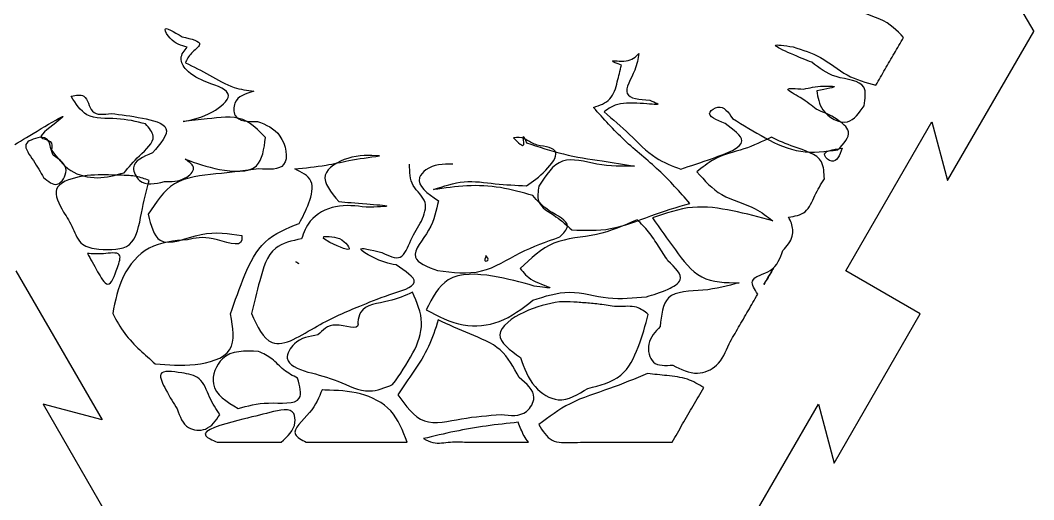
# Model space of a CAD drawing. Extents: x 1 to 437, y 7 to 187.
# Drawn here: x 359.5 to 436.6, y 50.9 to 87.4 of the extents above; entities that cross this region are included whole.
import ezdxf

# ---------------------------------------------------------------- set-up
doc = ezdxf.new("R2010")
doc.units = 0
doc.layers.add('Base', color=7, linetype='CONTINUOUS')

msp = doc.modelspace()

# ---------------------------------------------------------------- linework, layer by layer
at = {"layer": 'Base', "color": 1}
for p, q in [((430.040655, 97.863151), (436.58821, 86.522454)), ((430.040711, 75.181758), (436.588267, 86.522454)), ((422.294897, 68.313121), (428.842452, 79.65382)), ((428.842452, 79.65382), (430.040711, 75.181758)), ((359.215803, 68.313121), (365.763358, 56.972424)), ((427.965334, 65.039281), (422.294897, 68.313121)), ((421.417778, 53.698584), (427.965334, 65.039281)), ((365.763358, 56.972424), (361.291322, 58.170709)), ((361.291322, 58.170709), (367.838877, 46.83001)), ((413.671822, 46.83001), (420.219378, 58.170709)), ((420.219378, 58.170709), (421.417778, 53.698584))]:
    msp.add_line(p, q, dxfattribs=at)
at = {"layer": 'Base', "color": 7}
for p, q in [((361.062806, 78.497073), (361.062806, 78.497031)), ((416.646473, 78.476609), (416.646586, 78.476569)), ((422.027802, 77.647951), (422.027802, 77.647951)), ((366.261142, 75.61213), (366.261114, 75.612138)), ((406.43652, 72.205484), (406.436435, 72.205363)), ((382.596729, 70.788777), (382.619871, 70.926369)), ((382.619871, 70.926431), (382.619589, 70.926535)), ((382.619871, 70.926369), (382.619871, 70.926431)), ((383.069931, 70.476326), (382.596729, 70.788777)), ((364.654846, 69.637488), (364.654846, 69.637488)), ((394.947563, 69.473666), (394.947563, 69.473666)), ((380.502442, 69.014615), (380.502442, 69.014615)), ((416.07407, 67.275415), (416.07407, 67.275415)), ((389.361934, 66.692256), (389.362047, 66.692262)), ((400.54403, 65.965811), (400.54403, 65.965887)), ((391.316041, 64.584759), (391.316125, 64.584762)), ((377.658348, 62.190812), (377.658348, 62.190812)), ((371.816743, 60.553943), (371.81663, 60.553909)), ((407.23487, 60.50264), (407.23487, 60.502643)), ((382.486803, 59.264625), (382.487001, 59.264848)), ((382.516578, 59.263214), (382.486803, 59.264625)), ((382.708065, 59.253195), (382.516578, 59.263214)), ((378.507554, 57.535793), (378.507498, 57.535799)), ((397.392934, 56.799236), (397.393019, 56.799137))]:
    msp.add_line(p, q, dxfattribs=at)
for points, knots in [([(426.69429, 86.076599), (426.196126, 86.593685), (425.200315, 87.62732), (422.529258, 88.094643), (423.065393, 89.151623), (423.211667, 89.44)], [0, 0, 0, 0, 2.281361, 4.560362, 5.415434, 5.415434, 5.415434, 5.415434]), ([(372.234799, 85.326791), (371.777817, 85.4535), (371.084723, 85.645676), (370.206537, 87.122896), (371.205471, 86.51605), (371.855294, 86.121286)], [0, 0, 0, 0, 1.474451, 2.23627, 3.654292, 3.654292, 3.654292, 3.654292]), ([(371.855294, 86.121286), (372.554179, 85.966607), (373.689793, 85.715269), (372.457463, 84.894758), (372.212984, 84.386737), (372.09397, 84.139426)], [0, 0, 0, 0, 1.452695, 2.360478, 3.221602, 3.221602, 3.221602, 3.221602]), ([(419.726703, 84.185711), (419.258427, 84.367644), (418.447185, 84.682826), (416.312634, 85.662019), (417.634408, 85.454229), (418.311556, 85.347777)], [0, 0, 0, 0, 1.758333, 3.046141, 4.398915, 4.398915, 4.398915, 4.398915]), ([(424.590549, 82.4365), (424.824302, 82.840954), (425.291809, 83.649862), (425.993049, 84.863233), (426.460543, 85.672145), (426.69429, 86.076599)], [0, 0, 0, 0, 1.401433, 2.802866, 4.204289, 4.204289, 4.204289, 4.204289]), ([(373.730407, 82.663748), (373.166608, 82.898874), (372.30678, 83.257456), (371.557269, 84.514437), (372.009017, 85.056081), (372.234799, 85.326791)], [0, 0, 0, 0, 1.829493, 2.79009, 3.749897, 3.749897, 3.749897, 3.749897]), ([(405.238119, 83.956752), (404.901082, 84.090939), (404.097813, 84.410752), (405.837571, 84.11168), (406.322966, 84.602821), (406.576671, 84.85953)], [0, 0, 0, 0, 0.751235, 1.790439, 2.928388, 2.928388, 2.928388, 2.928388]), ([(406.576671, 84.85953), (406.505842, 84.448909), (406.33435, 83.454707), (405.038853, 81.489005), (406.621809, 81.354733), (407.395172, 81.289134)], [0, 0, 0, 0, 1.317778, 3.190623, 4.979657, 4.979657, 4.979657, 4.979657]), ([(418.311556, 85.347777), (419.01889, 85.124576), (420.509563, 84.65419), (422.295789, 83.074529), (423.839904, 82.645207), (424.590549, 82.4365)], [0, 0, 0, 0, 2.205687, 4.648378, 6.959235, 6.959235, 6.959235, 6.959235]), ([(372.09397, 84.139426), (372.710823, 83.843807), (373.957292, 83.246452), (375.584005, 82.199015), (376.796722, 82.047929), (377.30715, 81.984338)], [0, 0, 0, 0, 2.057916, 4.158413, 5.685068, 5.685068, 5.685068, 5.685068]), ([(423.685406, 80.86468), (423.775545, 81.407951), (424.007667, 82.806954), (421.395742, 82.869887), (420.274969, 83.753473), (419.726703, 84.185711)], [0, 0, 0, 0, 1.424888, 3.669301, 5.818685, 5.818685, 5.818685, 5.818685]), ([(403.12848, 80.746855), (403.597223, 80.907811), (404.54341, 81.23271), (404.934969, 82.679273), (405.140406, 83.544987), (405.238119, 83.956752)], [0, 0, 0, 0, 1.39844, 2.822836, 4.114869, 4.114869, 4.114869, 4.114869]), ([(371.917468, 79.679821), (372.632334, 79.820275), (373.877439, 80.064909), (376.100417, 81.827041), (374.546904, 82.375493), (373.730407, 82.663748)], [0, 0, 0, 0, 2.350071, 4.093196, 6.0243, 6.0243, 6.0243, 6.0243]), ([(363.416822, 81.595737), (363.782231, 81.674036), (364.645158, 81.858942), (364.832851, 80.075365), (365.906413, 80.212065), (366.469281, 80.283737)], [0, 0, 0, 0, 0.962092, 2.272016, 3.715763, 3.715763, 3.715763, 3.715763]), ([(377.30715, 81.984338), (376.686076, 81.795409), (375.726804, 81.503602), (375.765957, 79.664752), (376.862643, 79.679018), (377.578225, 79.688327)], [0, 0, 0, 0, 1.712024, 2.644282, 4.394743, 4.394743, 4.394743, 4.394743]), ([(420.041098, 80.610991), (419.709549, 80.889187), (419.128097, 81.377072), (417.348255, 82.292919), (418.503867, 82.190663), (419.098561, 82.138042)], [0, 0, 0, 0, 1.490927, 2.614704, 3.80615, 3.80615, 3.80615, 3.80615]), ([(419.098561, 82.138042), (419.537658, 82.238451), (420.20685, 82.391478), (421.982521, 82.369603), (420.826106, 82.150277), (420.099716, 82.012509)], [0, 0, 0, 0, 1.530087, 2.331877, 3.686248, 3.686248, 3.686248, 3.686248]), ([(420.099716, 82.012509), (420.175851, 81.508083), (420.356927, 80.308369), (422.502084, 79.138328), (423.315, 80.324294), (423.685406, 80.86468)], [0, 0, 0, 0, 1.509644, 3.590494, 5.332284, 5.332284, 5.332284, 5.332284]), ([(369.069733, 79.498812), (368.359061, 79.671036), (366.918171, 80.02022), (364.544665, 79.779622), (363.764572, 81.03577), (363.416822, 81.595737)], [0, 0, 0, 0, 2.226138, 4.513507, 6.353332, 6.353332, 6.353332, 6.353332]), ([(407.395172, 81.289134), (407.616791, 81.202476), (408.876289, 80.709984), (405.260829, 81.43901), (404.258492, 80.664811), (403.924347, 80.406718)], [0, 0, 0, 0, 0.592522, 3.3674, 4.755048, 4.755048, 4.755048, 4.755048]), ([(359.129866, 77.933184), (359.692626, 78.272509), (360.716218, 78.889699), (363.581774, 80.596433), (362.191277, 79.534622), (361.554466, 79.04834)], [0, 0, 0, 0, 2.34048, 4.257047, 5.87641, 5.87641, 5.87641, 5.87641]), ([(366.469281, 80.283737), (367.199045, 80.197921), (368.519432, 80.04265), (371.383044, 79.335999), (370.203393, 77.992112), (369.585974, 77.288733)], [0, 0, 0, 0, 2.398931, 4.340463, 6.472573, 6.472573, 6.472573, 6.472573]), ([(378.185962, 78.450876), (377.651823, 79.009095), (376.45991, 80.25474), (374.011549, 79.882604), (372.522136, 79.738375), (371.917468, 79.679821)], [0, 0, 0, 0, 2.199143, 4.907305, 6.758168, 6.758168, 6.758168, 6.758168]), ([(410.443511, 73.452464), (409.680203, 74.315212), (408.149319, 76.045536), (405.409972, 78.165639), (403.885643, 79.890223), (403.12848, 80.746855)], [0, 0, 0, 0, 3.449093, 6.91748, 10.340639, 10.340639, 10.340639, 10.340639]), ([(403.924347, 80.406718), (404.57998, 79.852421), (405.918398, 78.720871), (407.60575, 76.873329), (409.106936, 76.302409), (409.759714, 76.054149)], [0, 0, 0, 0, 2.583261, 5.2735, 7.343413, 7.343413, 7.343413, 7.343413]), ([(413.124114, 79.513863), (412.4669, 79.790049), (411.494119, 80.198849), (412.884269, 81.076557), (413.370375, 80.383121), (413.696319, 79.918158)], [0, 0, 0, 0, 1.446437, 2.140958, 3.55437, 3.55437, 3.55437, 3.55437]), ([(421.706971, 77.524205), (422.144827, 77.995531), (422.931832, 78.842696), (421.463602, 80.039282), (420.564987, 80.400438), (420.041098, 80.610991)], [0, 0, 0, 0, 1.590166, 2.858178, 4.630936, 4.630936, 4.630936, 4.630936]), ([(367.43036, 75.780461), (367.786101, 76.199682), (368.511161, 77.054127), (370.061664, 78.355265), (369.341478, 79.185532), (369.069733, 79.498812)], [0, 0, 0, 0, 1.747835, 3.56239, 4.661965, 4.661965, 4.661965, 4.661965]), ([(377.578225, 79.688327), (378.217632, 79.432791), (379.546263, 78.901809), (380.126113, 75.942969), (378.455209, 76.027096), (377.67545, 76.066355)], [0, 0, 0, 0, 2.035419, 4.229421, 6.149187, 6.149187, 6.149187, 6.149187]), ([(409.759714, 76.054149), (410.497739, 76.303362), (411.951683, 76.794324), (415.28049, 77.971099), (413.760573, 79.058513), (413.124114, 79.513863)], [0, 0, 0, 0, 2.612952, 5.14764, 6.97368, 6.97368, 6.97368, 6.97368]), ([(413.696319, 79.918158), (414.50873, 79.403552), (416.126982, 78.378501), (418.828872, 77.151267), (420.7525, 77.400527), (421.706971, 77.524205)], [0, 0, 0, 0, 2.900101, 5.776755, 8.609822, 8.609822, 8.609822, 8.609822]), ([(361.554466, 79.04834), (361.313969, 78.825562), (360.817399, 78.365576), (362.024109, 78.308768), (361.955848, 77.756297), (361.923358, 77.493347)], [0, 0, 0, 0, 0.703062, 1.451661, 2.131556, 2.131556, 2.131556, 2.131556]), ([(361.063963, 78.497031), (360.568538, 78.3561), (359.530803, 78.060901), (360.664564, 76.600392), (361.084151, 75.83222), (361.305546, 75.426896)], [0, 0, 0, 0, 1.22503, 2.565986, 4.063925, 4.063925, 4.063925, 4.063925]), ([(362.052164, 77.109112), (361.975975, 77.295153), (361.821065, 77.673415), (361.724111, 78.373881), (361.278103, 78.456966), (361.062806, 78.497073)], [0, 0, 0, 0, 0.617302, 1.255108, 1.8503, 1.8503, 1.8503, 1.8503]), ([(372.078956, 76.815364), (372.894249, 76.51905), (374.552016, 75.916542), (377.836002, 75.695491), (378.07837, 77.603759), (378.185962, 78.450876)], [0, 0, 0, 0, 2.724391, 5.53961, 7.786997, 7.786997, 7.786997, 7.786997]), ([(397.031069, 78.447611), (397.396503, 78.070312), (397.995191, 77.452186), (397.690312, 78.855352), (397.913604, 78.314922), (398.017746, 78.062868)], [0, 0, 0, 0, 0.939943, 1.539902, 2.064294, 2.064294, 2.064294, 2.064294]), ([(398.837094, 77.875583), (398.570651, 77.988681), (398.243225, 78.127665), (397.701637, 78.48474), (397.331592, 78.464251), (397.031069, 78.447611)], [0, 0, 0, 0, 0.867945, 1.066599, 1.925324, 1.925324, 1.925324, 1.925324]), ([(398.017774, 78.062868), (398.94971, 77.750124), (400.827786, 77.119868), (403.617494, 76.704455), (405.424354, 76.411566), (406.248531, 76.277968)], [0, 0, 0, 0, 2.943163, 5.931185, 8.437246, 8.437246, 8.437246, 8.437246]), ([(398.024181, 74.788902), (398.503799, 75.114501), (399.37744, 75.707591), (400.801575, 77.559448), (399.485907, 77.771172), (398.837094, 77.875583)], [0, 0, 0, 0, 1.891761, 3.445911, 4.958013, 4.958013, 4.958013, 4.958013]), ([(416.646586, 78.476569), (415.962874, 78.155149), (414.54135, 77.486875), (412.428702, 77.05584), (411.393773, 76.179968), (410.989328, 75.837682)], [0, 0, 0, 0, 2.268471, 4.716442, 6.28677, 6.28677, 6.28677, 6.28677]), ([(420.67099, 75.308066), (420.65506, 75.778304), (420.610237, 77.101382), (418.433799, 77.646417), (417.193388, 78.222573), (416.646473, 78.476609)], [0, 0, 0, 0, 1.308612, 3.68196, 5.553664, 5.553664, 5.553664, 5.553664]), ([(361.305546, 75.426896), (361.666988, 75.121482), (362.407595, 74.495679), (363.412399, 76.188304), (362.535256, 76.782085), (362.052164, 77.109112)], [0, 0, 0, 0, 1.175941, 2.409541, 3.921881, 3.921881, 3.921881, 3.921881]), ([(361.923358, 77.493347), (362.356326, 76.914189), (363.222858, 75.755077), (365.426437, 75.221704), (366.770695, 75.596526), (367.43036, 75.780461)], [0, 0, 0, 0, 2.116279, 4.235474, 6.277501, 6.277501, 6.277501, 6.277501]), ([(369.58603, 77.288733), (368.890971, 76.999312), (367.78657, 76.539442), (368.700404, 74.690611), (369.799457, 74.943849), (370.500289, 75.105332)], [0, 0, 0, 0, 1.821117, 2.893626, 4.781141, 4.781141, 4.781141, 4.781141]), ([(380.40818, 76.078553), (381.204622, 76.15234), (382.584702, 76.2802), (384.710681, 76.768143), (386.077791, 76.954755), (386.864691, 77.062168)], [0, 0, 0, 0, 2.396324, 4.152361, 6.53395, 6.53395, 6.53395, 6.53395]), ([(386.864691, 77.062168), (386.08157, 77.102722), (384.610673, 77.178892), (382.018052, 75.659409), (383.16962, 74.286683), (383.762137, 73.580372)], [0, 0, 0, 0, 2.431081, 4.566176, 6.829087, 6.829087, 6.829087, 6.829087]), ([(422.027802, 77.647951), (421.298467, 77.538265), (420.22858, 77.377363), (421.507313, 76.293542), (421.821905, 77.112169), (422.027802, 77.647951)], [0, 0, 0, 0, 1.437314, 2.108448, 3.379752, 3.379752, 3.379752, 3.379752]), ([(370.500289, 75.105332), (371.02709, 75.094678), (371.871805, 75.077595), (373.048207, 76.140145), (372.400222, 76.591557), (372.078956, 76.815364)], [0, 0, 0, 0, 1.609711, 2.581141, 3.536359, 3.536359, 3.536359, 3.536359]), ([(390.055326, 72.106306), (390.247049, 72.605154), (390.645193, 73.641095), (389.147963, 74.735343), (389.143708, 75.849267), (389.141518, 76.422686)], [0, 0, 0, 0, 1.443427, 2.997519, 4.646246, 4.646246, 4.646246, 4.646246]), ([(392.416566, 76.430326), (391.693355, 76.429553), (390.705151, 76.428497), (389.400453, 74.972803), (390.501644, 74.214992), (391.325947, 73.647727)], [0, 0, 0, 0, 2.075109, 2.835455, 5.099021, 5.099021, 5.099021, 5.099021]), ([(406.248531, 76.277968), (405.314574, 76.268648), (403.524963, 76.25079), (400.552544, 77.24063), (399.49933, 75.580336), (398.972673, 74.75011)], [0, 0, 0, 0, 2.866549, 5.492761, 8.119477, 8.119477, 8.119477, 8.119477]), ([(366.261114, 75.612138), (365.555886, 75.623097), (364.234028, 75.643637), (361.742802, 74.762914), (362.480818, 73.430804), (362.837166, 72.787602)], [0, 0, 0, 0, 2.23826, 4.195333, 6.022564, 6.022564, 6.022564, 6.022564]), ([(369.342614, 75.199428), (369.014845, 75.313732), (368.354597, 75.543984), (367.304084, 75.589269), (366.607835, 75.60453), (366.261142, 75.61213)], [0, 0, 0, 0, 1.035739, 2.086365, 3.128383, 3.128383, 3.128383, 3.128383]), ([(377.67545, 76.066355), (376.605851, 75.934597), (374.486251, 75.673495), (371.060402, 75.372081), (369.856266, 73.520473), (369.26949, 72.618184)], [0, 0, 0, 0, 3.284336, 6.508497, 9.572938, 9.572938, 9.572938, 9.572938]), ([(380.755567, 71.928018), (381.010682, 72.417108), (381.514874, 73.383717), (382.009435, 75.294124), (380.92718, 75.824303), (380.40818, 76.078553)], [0, 0, 0, 0, 1.7158, 3.391002, 4.934581, 4.934581, 4.934581, 4.934581]), ([(410.989328, 75.837682), (411.568678, 75.190448), (412.780261, 73.836901), (415.157237, 73.348487), (416.321999, 72.4519), (416.748609, 72.123513)], [0, 0, 0, 0, 2.545712, 5.323797, 6.929368, 6.929368, 6.929368, 6.929368]), ([(365.510459, 69.967177), (366.405964, 69.929468), (368.278731, 69.850606), (368.735712, 72.822762), (369.140806, 74.409137), (369.342614, 75.199428)], [0, 0, 0, 0, 2.353698, 4.922281, 7.472166, 7.472166, 7.472166, 7.472166]), ([(390.969161, 74.496618), (391.733173, 74.762045), (393.256784, 75.291366), (395.656353, 74.900087), (397.234143, 74.825999), (398.024181, 74.788902)], [0, 0, 0, 0, 2.38718, 4.760574, 7.140854, 7.140854, 7.140854, 7.140854]), ([(398.50108, 74.044052), (397.687835, 74.277745), (396.055532, 74.7468), (393.48996, 74.862894), (391.808557, 74.618584), (390.969161, 74.496618)], [0, 0, 0, 0, 2.532109, 5.082318, 7.624622, 7.624622, 7.624622, 7.624622]), ([(398.972673, 74.75011), (398.902579, 74.345099), (398.72324, 73.308871), (400.30852, 72.513985), (401.099401, 71.774439), (401.471186, 71.426785)], [0, 0, 0, 0, 1.135856, 2.906106, 4.476517, 4.476517, 4.476517, 4.476517]), ([(417.937922, 72.402741), (418.407713, 72.477925), (419.385363, 72.634387), (419.917898, 74.097021), (420.418707, 74.90237), (420.67099, 75.308066)], [0, 0, 0, 0, 1.329135, 2.765967, 4.224528, 4.224528, 4.224528, 4.224528]), ([(400.550888, 70.892951), (400.832508, 71.174878), (401.624061, 71.967297), (399.580488, 72.835016), (398.853628, 73.649166), (398.50108, 74.044052)], [0, 0, 0, 0, 1.001501, 2.814936, 4.522929, 4.522929, 4.522929, 4.522929]), ([(385.836104, 73.155766), (385.062592, 73.254693), (383.545963, 73.448659), (381.551002, 72.410146), (381.101553, 71.226378), (380.920696, 70.750031)], [0, 0, 0, 0, 2.316626, 4.54222, 6.040839, 6.040839, 6.040839, 6.040839]), ([(383.762137, 73.580372), (384.363841, 73.533941), (385.400294, 73.453961), (388.236098, 73.222135), (386.643447, 73.178092), (385.836104, 73.155766)], [0, 0, 0, 0, 2.130128, 3.669211, 5.251483, 5.251483, 5.251483, 5.251483]), ([(391.325947, 73.647727), (391.18042, 72.916005), (390.893332, 71.472496), (388.821957, 69.239133), (390.491321, 68.623971), (391.264055, 68.339218)], [0, 0, 0, 0, 2.345551, 4.627203, 6.593578, 6.593578, 6.593578, 6.593578]), ([(401.471186, 71.426785), (402.461732, 71.393064), (404.5378, 71.322388), (407.434872, 72.546276), (409.451878, 73.153789), (410.443511, 73.452464)], [0, 0, 0, 0, 2.938745, 6.159266, 9.27381, 9.27381, 9.27381, 9.27381]), ([(416.748609, 72.123513), (415.73716, 72.394354), (413.749641, 72.926562), (410.587934, 73.397724), (408.609915, 72.695745), (407.602718, 72.338301)], [0, 0, 0, 0, 3.153894, 6.197471, 9.355085, 9.355085, 9.355085, 9.355085]), ([(362.837166, 72.787602), (363.083191, 72.392165), (363.572098, 71.606345), (364.080757, 70.161527), (365.045981, 70.030317), (365.510459, 69.967177)], [0, 0, 0, 0, 1.423204, 2.828228, 4.131492, 4.131492, 4.131492, 4.131492]), ([(369.26949, 72.618184), (369.478523, 71.789969), (369.991376, 69.757989), (373.404444, 71.46742), (375.39494, 71.15955), (376.382732, 71.006768)], [0, 0, 0, 0, 2.163775, 5.308708, 8.406869, 8.406869, 8.406869, 8.406869]), ([(375.524494, 65.036363), (375.866273, 66.027135), (376.522737, 67.930136), (377.919354, 70.793059), (379.80608, 71.548064), (380.755567, 71.928018)], [0, 0, 0, 0, 3.176222, 6.100651, 9.0633, 9.0633, 9.0633, 9.0633]), ([(387.026206, 69.707699), (387.547321, 69.458352), (388.616629, 68.946702), (389.227061, 70.809843), (389.770587, 71.660611), (390.055326, 72.106306)], [0, 0, 0, 0, 1.443568, 2.962149, 4.633019, 4.633019, 4.633019, 4.633019]), ([(406.436435, 72.205363), (405.431601, 71.762751), (403.415746, 70.874801), (399.9775, 70.808437), (398.354782, 69.256564), (397.556792, 68.493413)], [0, 0, 0, 0, 3.285014, 6.590256, 9.788339, 9.788339, 9.788339, 9.788339]), ([(408.780968, 69.084945), (408.544208, 69.451669), (408.06392, 70.195605), (407.352275, 71.296414), (406.734476, 71.909703), (406.43652, 72.205484)], [0, 0, 0, 0, 1.310694, 2.658867, 3.914784, 3.914784, 3.914784, 3.914784]), ([(407.602718, 72.338301), (408.170795, 71.539427), (409.284666, 69.973014), (411.154028, 67.438915), (413.183911, 67.417815), (414.201187, 67.407241)], [0, 0, 0, 0, 2.989651, 5.86204, 8.747669, 8.747669, 8.747669, 8.747669]), ([(417.52218, 69.854841), (417.82389, 70.198913), (418.349269, 70.798061), (418.261416, 71.815597), (418.021338, 72.251341), (417.937922, 72.402741)], [0, 0, 0, 0, 1.315175, 2.290171, 2.809313, 2.809313, 2.809313, 2.809313]), ([(376.382732, 71.006768), (376.393461, 70.874399), (376.468433, 69.949503), (374.054803, 71.058609), (372.837779, 70.806486), (372.266125, 70.68806)], [0, 0, 0, 0, 0.365256, 2.552142, 4.48923, 4.48923, 4.48923, 4.48923]), ([(382.619702, 70.926535), (383.164577, 70.934495), (383.916793, 70.945485), (384.928683, 69.62509), (383.84529, 70.121241), (383.069931, 70.476326)], [0, 0, 0, 0, 1.601824, 2.211365, 3.745659, 3.745659, 3.745659, 3.745659]), ([(391.264055, 68.339218), (392.409451, 68.193803), (394.661791, 67.907856), (397.505104, 69.813415), (399.534174, 70.53259), (400.550888, 70.892951)], [0, 0, 0, 0, 3.34618, 6.580025, 9.827795, 9.827795, 9.827795, 9.827795]), ([(372.266125, 70.68806), (371.234169, 70.599507), (369.21094, 70.425892), (367.137015, 67.956331), (366.76079, 66.035961), (366.569893, 65.061565)], [0, 0, 0, 0, 2.998827, 5.87943, 8.84658, 8.84658, 8.84658, 8.84658]), ([(380.920696, 70.750031), (380.19519, 70.59902), (378.512634, 70.248804), (377.729515, 67.56705), (377.316433, 65.888883), (377.116933, 65.078402)], [0, 0, 0, 0, 2.08468, 4.834688, 7.403392, 7.403392, 7.403392, 7.403392]), ([(388.110504, 68.762633), (387.554548, 68.884006), (386.698314, 69.070933), (384.82059, 70.266872), (386.191752, 69.919252), (387.026206, 69.707699)], [0, 0, 0, 0, 1.919245, 2.955853, 4.567533, 4.567533, 4.567533, 4.567533]), ([(366.931533, 68.570448), (367.068992, 68.965298), (367.376271, 69.847949), (365.763823, 69.551983), (365.024546, 69.608983), (364.654846, 69.637488)], [0, 0, 0, 0, 0.980273, 2.191309, 3.402749, 3.402749, 3.402749, 3.402749]), ([(364.654846, 69.637488), (364.882956, 69.217373), (365.285593, 68.475827), (366.293728, 66.738534), (366.706064, 67.922853), (366.931533, 68.570448)], [0, 0, 0, 0, 1.586494, 2.800328, 4.264903, 4.264903, 4.264903, 4.264903]), ([(394.947563, 69.473666), (395.052111, 69.34299), (395.204482, 69.152538), (394.783456, 68.986511), (394.87947, 69.271531), (394.947563, 69.473666)], [0, 0, 0, 0, 0.370088, 0.539378, 0.952233, 0.952233, 0.952233, 0.952233]), ([(415.604029, 66.537974), (415.369368, 66.910521), (414.791624, 67.82775), (416.929553, 68.189435), (417.316571, 69.277036), (417.52218, 69.854841)], [0, 0, 0, 0, 1.078089, 2.654306, 4.440799, 4.440799, 4.440799, 4.440799]), ([(380.502442, 69.014615), (380.612725, 68.921992), (380.755072, 68.802438), (380.622968, 68.960379), (380.552567, 68.992059), (380.502442, 69.014615)], [0, 0, 0, 0, 0.242713, 0.313279, 0.487735, 0.487735, 0.487735, 0.487735]), ([(385.352375, 65.630144), (386.025065, 65.914414), (387.271287, 66.44105), (390.34064, 67.319216), (388.829899, 68.297017), (388.110504, 68.762633)], [0, 0, 0, 0, 2.448959, 4.536925, 6.435049, 6.435049, 6.435049, 6.435049]), ([(407.14422, 66.353367), (407.672094, 66.501122), (408.550231, 66.746919), (410.229001, 67.703167), (409.323349, 68.56738), (408.780968, 69.084945)], [0, 0, 0, 0, 1.742714, 2.899067, 4.625563, 4.625563, 4.625563, 4.625563]), ([(416.07407, 67.275415), (416.28655, 67.636677), (416.511109, 68.018476), (416.996243, 68.841581), (416.523081, 68.037989), (416.07407, 67.275415)], [0, 0, 0, 0, 1.288485, 1.361729, 2.723458, 2.723458, 2.723458, 2.723458]), ([(398.60124, 67.164987), (397.58795, 67.446742), (395.518395, 68.022201), (391.883852, 68.255964), (390.867392, 66.259162), (390.403644, 65.348145)], [0, 0, 0, 0, 3.240951, 6.619354, 9.453967, 9.453967, 9.453967, 9.453967]), ([(397.556792, 68.493413), (397.801014, 68.175364), (398.301879, 67.523091), (400.496613, 66.894041), (399.203657, 67.078871), (398.60124, 67.164987)], [0, 0, 0, 0, 1.327938, 2.723415, 3.940806, 3.940806, 3.940806, 3.940806]), ([(414.201187, 67.407241), (413.32961, 67.172604), (411.62589, 66.713947), (408.452427, 66.827195), (408.276723, 64.948814), (408.196627, 64.092535)], [0, 0, 0, 0, 2.815056, 5.502748, 7.754397, 7.754397, 7.754397, 7.754397]), ([(389.362047, 66.692262), (388.796277, 66.441325), (387.551071, 65.889037), (385.455113, 65.742142), (385.249914, 64.683049), (385.199382, 64.422236)], [0, 0, 0, 0, 1.925764, 4.238423, 4.994012, 4.994012, 4.994012, 4.994012]), ([(387.85371, 59.668753), (388.40121, 60.436651), (389.40594, 61.845839), (390.369411, 64.395544), (389.699976, 65.921634), (389.361934, 66.692256)], [0, 0, 0, 0, 2.853311, 5.236177, 7.666847, 7.666847, 7.666847, 7.666847]), ([(398.499274, 66.077585), (399.431339, 66.383319), (401.325518, 67.004644), (404.212497, 66.059045), (406.172825, 66.255846), (407.14422, 66.353367)], [0, 0, 0, 0, 2.87035, 5.833239, 8.743585, 8.743585, 8.743585, 8.743585]), ([(413.425471, 62.769923), (413.667556, 63.188594), (414.151719, 64.02592), (414.877838, 65.281975), (415.361964, 66.119307), (415.604029, 66.537974)], [0, 0, 0, 0, 1.450866, 2.901681, 4.352507, 4.352507, 4.352507, 4.352507]), ([(377.116933, 65.078402), (377.562393, 64.104017), (378.609607, 61.813376), (382.226277, 64.347852), (384.320223, 65.206767), (385.352375, 65.630144)], [0, 0, 0, 0, 2.712655, 6.37706, 9.939161, 9.939161, 9.939161, 9.939161]), ([(390.403644, 65.348145), (391.315102, 64.870678), (393.048808, 63.962475), (396.167983, 64.242173), (397.698478, 65.447123), (398.499274, 66.077585)], [0, 0, 0, 0, 3.04021, 5.782863, 8.792735, 8.792735, 8.792735, 8.792735]), ([(400.54403, 65.965887), (399.672702, 65.800472), (398.036028, 65.489762), (395.135349, 63.476896), (396.77679, 62.295427), (397.572145, 61.72295)], [0, 0, 0, 0, 2.83762, 5.33009, 7.673116, 7.673116, 7.673116, 7.673116]), ([(403.764948, 65.756913), (403.407885, 65.792212), (402.693766, 65.862811), (401.6207, 65.955584), (400.902888, 65.962402), (400.54403, 65.965811)], [0, 0, 0, 0, 1.076525, 2.153035, 3.229259, 3.229259, 3.229259, 3.229259]), ([(407.281324, 65.00682), (406.998639, 65.224941), (406.342131, 65.731507), (405.046661, 65.527031), (404.182644, 65.681997), (403.764948, 65.756913)], [0, 0, 0, 0, 1.03282, 2.398624, 3.676832, 3.676832, 3.676832, 3.676832]), ([(366.569893, 65.061565), (366.857021, 64.542264), (367.419046, 63.525785), (368.593567, 62.310222), (369.410191, 61.595947), (369.801422, 61.25375)], [0, 0, 0, 0, 1.772606, 3.4697, 5.030508, 5.030508, 5.030508, 5.030508]), ([(369.801422, 61.25375), (370.77692, 61.16196), (372.660443, 60.984731), (376.090547, 61.914771), (375.710405, 64.011125), (375.524494, 65.036363)], [0, 0, 0, 0, 3.051368, 5.89168, 8.610332, 8.610332, 8.610332, 8.610332]), ([(402.692362, 59.377443), (403.609302, 59.602151), (405.382799, 60.036771), (406.629813, 62.550386), (407.061785, 64.179079), (407.281324, 65.00682)], [0, 0, 0, 0, 2.694037, 5.210668, 7.81147, 7.81147, 7.81147, 7.81147]), ([(385.199382, 64.422236), (385.211998, 64.362652), (385.350055, 63.710635), (383.287703, 64.598074), (382.530204, 63.814523), (382.169726, 63.441649)], [0, 0, 0, 0, 0.171428, 1.875894, 3.423469, 3.423469, 3.423469, 3.423469]), ([(391.316125, 64.584762), (391.100676, 63.893285), (390.669689, 62.510048), (389.476971, 60.681989), (388.658193, 59.492772), (388.247721, 58.89659)], [0, 0, 0, 0, 2.162231, 4.325349, 6.499948, 6.499948, 6.499948, 6.499948]), ([(397.460837, 60.198253), (397.053432, 60.975027), (396.226452, 62.551781), (393.674077, 63.496048), (392.102681, 64.221566), (391.316041, 64.584759)], [0, 0, 0, 0, 2.541487, 5.158899, 7.782594, 7.782594, 7.782594, 7.782594]), ([(408.196627, 64.092535), (407.814466, 63.690329), (407.097546, 62.935804), (407.487267, 61.031219), (408.590574, 61.107096), (409.158638, 61.146164)], [0, 0, 0, 0, 1.608795, 3.01804, 4.513697, 4.513697, 4.513697, 4.513697]), ([(382.169726, 63.441649), (381.52431, 63.339534), (380.465829, 63.172066), (379.414052, 61.309166), (380.655608, 60.881043), (381.407501, 60.621769)], [0, 0, 0, 0, 1.911219, 3.134396, 5.012624, 5.012624, 5.012624, 5.012624]), ([(409.158638, 61.146164), (409.770813, 60.831483), (410.865394, 60.268828), (412.739789, 61.062416), (413.182294, 62.164313), (413.425499, 62.769923)], [0, 0, 0, 0, 1.971076, 3.524322, 5.419729, 5.419729, 5.419729, 5.419729]), ([(377.658348, 62.190812), (376.622642, 62.229749), (374.837386, 62.296865), (373.721127, 59.28434), (375.247818, 58.364258), (376.112955, 57.842871)], [0, 0, 0, 0, 2.805316, 4.835552, 7.490559, 7.490559, 7.490559, 7.490559]), ([(380.631248, 60.150252), (380.266216, 60.340957), (379.533442, 60.723782), (378.737004, 61.668903), (378.010595, 62.020377), (377.658348, 62.190812)], [0, 0, 0, 0, 1.225649, 2.460396, 3.622825, 3.622825, 3.622825, 3.622825]), ([(397.572145, 61.72295), (397.84571, 60.937807), (398.342799, 59.511138), (400.580967, 58.065932), (401.948279, 58.915249), (402.692362, 59.377443)], [0, 0, 0, 0, 2.47198, 4.491789, 6.903276, 6.903276, 6.903276, 6.903276]), ([(371.81663, 60.553909), (371.094351, 60.661213), (369.807375, 60.852411), (370.722403, 59.005108), (371.205161, 58.253698), (371.484003, 57.819681)], [0, 0, 0, 0, 1.584633, 2.823545, 4.517687, 4.517687, 4.517687, 4.517687]), ([(374.716887, 57.371503), (374.441141, 57.798567), (373.879623, 58.668223), (373.376062, 60.289871), (372.3121, 60.470054), (371.816743, 60.553943)], [0, 0, 0, 0, 1.550542, 3.157462, 4.557374, 4.557374, 4.557374, 4.557374]), ([(376.112955, 57.842871), (376.811679, 58.042859), (378.216184, 58.444856), (381.187738, 58.022649), (380.788079, 59.550647), (380.631248, 60.150252)], [0, 0, 0, 0, 2.34206, 4.707776, 6.235682, 6.235682, 6.235682, 6.235682]), ([(381.407501, 60.621769), (382.166046, 60.424109), (383.729662, 60.016664), (385.864913, 58.856501), (387.265488, 59.428515), (387.85371, 59.668753)], [0, 0, 0, 0, 2.377831, 4.901507, 6.728894, 6.728894, 6.728894, 6.728894]), ([(396.094881, 57.388095), (396.804393, 57.30433), (397.948561, 57.169248), (398.960606, 58.980086), (398.031414, 59.734809), (397.460837, 60.198253)], [0, 0, 0, 0, 1.945324, 3.137056, 5.033169, 5.033169, 5.033169, 5.033169]), ([(407.23487, 60.502643), (406.274678, 60.106557), (404.328185, 59.303612), (401.359597, 58.420592), (399.727933, 57.201352), (398.958703, 56.626555)], [0, 0, 0, 0, 3.120468, 6.32579, 9.184713, 9.184713, 9.184713, 9.184713]), ([(411.501336, 59.438637), (411.098905, 59.67798), (410.238863, 60.189482), (408.735489, 60.346376), (407.724287, 60.451676), (407.23487, 60.50264)], [0, 0, 0, 0, 1.389107, 2.968685, 4.450277, 4.450277, 4.450277, 4.450277]), ([(409.097085, 55.285032), (409.364225, 55.746544), (409.898503, 56.669565), (410.699919, 58.054101), (411.234196, 58.977124), (411.501336, 59.438637)], [0, 0, 0, 0, 1.599754, 3.199499, 4.799256, 4.799256, 4.799256, 4.799256]), ([(382.487114, 59.264746), (382.2562, 58.696963), (381.795528, 57.564237), (379.86515, 55.989297), (380.924599, 55.462617), (381.281742, 55.285071)], [0, 0, 0, 0, 1.984241, 3.958558, 4.96256, 4.96256, 4.96256, 4.96256]), ([(388.952401, 55.285071), (388.627211, 56.150201), (387.982962, 57.864146), (385.398912, 59.169225), (383.614194, 59.224918), (382.708065, 59.253195)], [0, 0, 0, 0, 2.685935, 5.321216, 8.0391, 8.0391, 8.0391, 8.0391]), ([(388.247721, 58.89659), (388.849519, 58.044356), (390.046433, 56.349353), (393.212868, 57.17587), (395.109342, 57.315522), (396.094881, 57.388095)], [0, 0, 0, 0, 2.839577, 5.647619, 8.68564, 8.68564, 8.68564, 8.68564]), ([(371.484003, 57.819681), (371.679578, 57.243857), (372.025005, 56.226836), (373.842784, 56.090444), (374.407613, 56.91824), (374.716887, 57.371503)], [0, 0, 0, 0, 1.667807, 2.945685, 4.492186, 4.492186, 4.492186, 4.492186]), ([(379.387354, 55.285071), (379.867619, 55.720798), (380.523693, 56.316032), (380.363284, 57.9961), (379.291739, 57.730307), (378.507554, 57.535793)], [0, 0, 0, 0, 1.831797, 2.502362, 4.332283, 4.332283, 4.332283, 4.332283]), ([(378.507498, 57.535799), (377.828399, 57.371823), (376.412649, 57.029975), (372.729139, 56.046089), (374.14086, 55.447527), (374.524016, 55.285071)], [0, 0, 0, 0, 2.495402, 5.202284, 6.210638, 6.210638, 6.210638, 6.210638]), ([(397.393019, 56.799137), (396.585586, 56.712665), (394.970696, 56.539717), (392.568675, 56.125394), (390.990611, 55.744241), (390.20194, 55.553752)], [0, 0, 0, 0, 2.435794, 4.871661, 7.305298, 7.305298, 7.305298, 7.305298]), ([(398.170485, 55.285043), (398.057346, 55.438675), (397.831495, 55.74536), (397.602578, 56.270215), (397.462885, 56.622719), (397.392934, 56.799236)], [0, 0, 0, 0, 0.570585, 1.139013, 1.709153, 1.709153, 1.709153, 1.709153]), ([(398.958703, 56.626555), (399.248683, 56.145816), (399.825308, 55.189867), (401.560544, 55.273859), (402.589156, 55.281251), (403.11482, 55.285029)], [0, 0, 0, 0, 1.560038, 3.102128, 4.713865, 4.713865, 4.713865, 4.713865]), ([(390.20194, 55.553752), (390.435968, 55.430922), (391.070166, 55.09806), (392.220915, 55.348912), (393.070722, 55.305853), (393.481419, 55.285043)], [0, 0, 0, 0, 0.775365, 2.101182, 3.341213, 3.341213, 3.341213, 3.341213]), ([(374.524016, 55.285071), (375.064387, 55.28507), (376.145129, 55.285067), (377.766241, 55.285068), (378.846983, 55.28507), (379.387354, 55.285071)], [0, 0, 0, 0, 1.621113, 3.242225, 4.863338, 4.863338, 4.863338, 4.863338]), ([(381.281742, 55.285071), (382.134041, 55.285071), (383.838635, 55.285071), (386.395521, 55.285071), (388.100109, 55.285071), (388.952401, 55.285071)], [0, 0, 0, 0, 2.556897, 5.113781, 7.670659, 7.670659, 7.670659, 7.670659]), ([(393.481419, 55.285043), (394.002435, 55.285043), (395.04446, 55.285043), (396.607482, 55.285043), (397.649487, 55.285043), (398.170485, 55.285043)], [0, 0, 0, 0, 1.563049, 3.126073, 4.689066, 4.689066, 4.689066, 4.689066]), ([(403.11482, 55.285029), (403.779517, 55.285028), (405.108909, 55.285027), (407.102997, 55.285029), (408.432388, 55.285031), (409.097085, 55.285032)], [0, 0, 0, 0, 1.99409, 3.988174, 5.982264, 5.982264, 5.982264, 5.982264])]:
    msp.add_open_spline(points, degree=3, knots=knots, dxfattribs=at)

doc.saveas('drawing.dxf')
